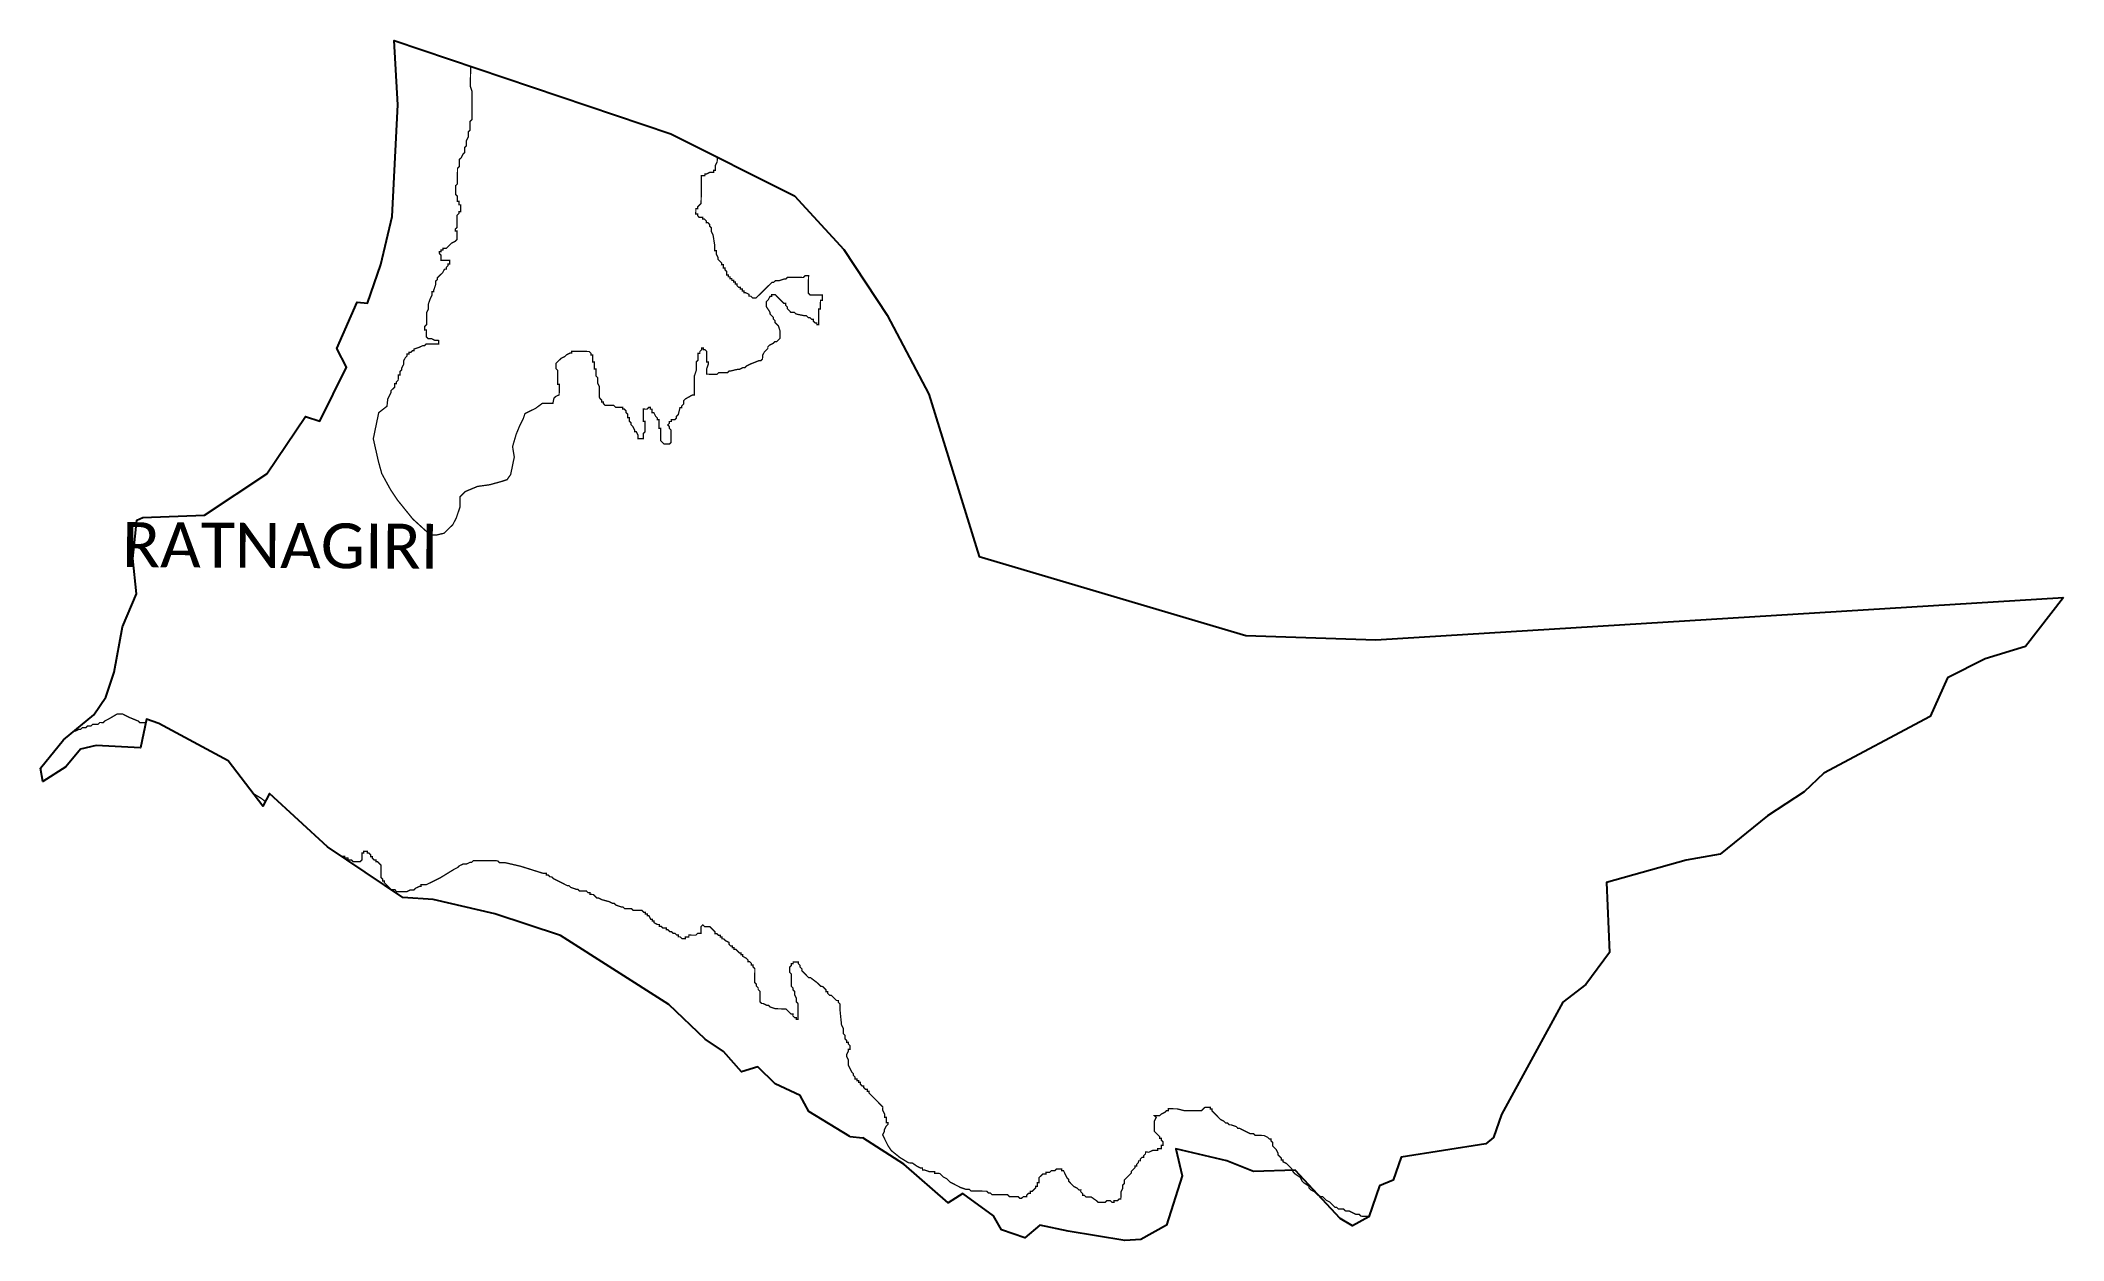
# Model space of a CAD drawing. Header units: metres. Extents: x 316591 to 321268, y 1878408 to 1881184.
import ezdxf

# ---------------------------------------------------------------- set-up
doc = ezdxf.new("R2010")
doc.units = ezdxf.units.M
for name, color, linetype in [('HAZARDS LINE', 1, 'Continuous'), ('village', 3, 'Continuous'), ('VILLAGE NAME', 250, 'Continuous')]:
    doc.layers.add(name, color=color, linetype=linetype)
doc.styles.get("Standard").update_dxf_attribs({"font": 'simplex.shx'})

msp = doc.modelspace()

# ---------------------------------------------------------------- linework, layer by layer
at = {"color": 3, "true_color": 0x00ff00, "flags": 128}
msp.add_lwpolyline([(318462.2, 1878648.6), (318492.1, 1878645.8)], dxfattribs=at)
at = {"layer": 'HAZARDS LINE', "lineweight": 18}
msp.add_lwpolyline([(317585.4, 1881124.7, 3.02, 3.02, 0), (317585, 1881077.8, 3.02, 3.02, 0), (317589, 1881065.7, 3.02, 3.02, 0), (317588.4, 1881001.3, 3.02, 3.02, 0), (317584.3, 1880997.3, 3.02, 3.02, 0), (317584.2, 1880977.1, 3.02, 3.02, 0), (317580.1, 1880973.1, 3.02, 3.02, 0), (317580, 1880961, 3.02, 3.02, 0), (317575.9, 1880953, 3.02, 3.02, 0), (317575.8, 1880940.9, 3.02, 3.02, 0), (317571.7, 1880936.9, 3.02, 3.02, 0), (317571.6, 1880924.9, 3.02, 3.02, 0), (317567.6, 1880920.9, 3.02, 3.02, 0), (317563.5, 1880912.8, 3.02, 3.02, 0), (317559.4, 1880908.9, 3.02, 3.02, 0), (317559.3, 1880892.7, 3.02, 3.02, 0), (317555.2, 1880888.7, 3.02, 3.02, 0), (317554.9, 1880852.5, 3.02, 3.02, 0), (317550.8, 1880848.5, 3.02, 3.02, 0), (317550.6, 1880828.4, 3.02, 3.02, 0), (317554.6, 1880824.3, 3.02, 3.02, 0), (317554.5, 1880812.2, 3.02, 3.02, 0), (317558.6, 1880812.2, 3.02, 3.02, 0), (317558.5, 1880804.1, 3.02, 3.02, 0), (317562.5, 1880804.1, 3.02, 3.02, 0), (317562.4, 1880788, 3.02, 3.02, 0), (317558.4, 1880788, 3.02, 3.02, 0), (317558.3, 1880784, 3.02, 3.02, 0), (317554.3, 1880780, 3.02, 3.02, 0), (317554, 1880751.8, 3.02, 3.02, 0), (317549.9, 1880747.8, 3.02, 3.02, 0), (317549.9, 1880743.8, 3.02, 3.02, 0), (317553.9, 1880743.7, 3.02, 3.02, 0), (317553.8, 1880723.6, 3.02, 3.02, 0), (317549.7, 1880719.6, 3.02, 3.02, 0), (317541.6, 1880715.6, 3.02, 3.02, 0), (317537.5, 1880711.6, 3.02, 3.02, 0), (317529.4, 1880703.7, 3.02, 3.02, 0), (317521.4, 1880703.7, 3.02, 3.02, 0), (317521.3, 1880699.7, 3.02, 3.02, 0), (317517.3, 1880699.7, 3.02, 3.02, 0), (317517.3, 1880695.7, 3.02, 3.02, 0), (317513.2, 1880695.7, 3.02, 3.02, 0), (317513.2, 1880691.7, 3.02, 3.02, 0), (317517.2, 1880687.6, 3.02, 3.02, 0), (317517.1, 1880675.6, 3.02, 3.02, 0), (317537.2, 1880675.4, 3.02, 3.02, 0), (317537.2, 1880667.3, 3.02, 3.02, 0), (317533.1, 1880667.4, 3.02, 3.02, 0), (317533.1, 1880663.3, 3.02, 3.02, 0), (317529, 1880659.3, 3.02, 3.02, 0), (317529, 1880655.3, 3.02, 3.02, 0), (317525, 1880655.3, 3.02, 3.02, 0), (317520.9, 1880647.3, 3.02, 3.02, 0), (317516.8, 1880643.3, 3.02, 3.02, 0), (317508.7, 1880635.3, 3.02, 3.02, 0), (317508.7, 1880631.3, 3.02, 3.02, 0), (317504.6, 1880627.3, 3.02, 3.02, 0), (317504.5, 1880619.3, 3.02, 3.02, 0), (317500.4, 1880607.2, 3.02, 3.02, 0), (317500.4, 1880603.2, 3.02, 3.02, 0), (317496.3, 1880603.2, 3.02, 3.02, 0), (317496.3, 1880595.2, 3.02, 3.02, 0), (317492.2, 1880587.1, 3.02, 3.02, 0), (317488, 1880575.1, 3.02, 3.02, 0), (317487.9, 1880563, 3.02, 3.02, 0), (317483.8, 1880555, 3.02, 3.02, 0), (317483.6, 1880526.8, 3.02, 3.02, 0), (317479.5, 1880522.8, 3.02, 3.02, 0), (317479.4, 1880514.7, 3.02, 3.02, 0), (317483.5, 1880514.7, 3.02, 3.02, 0), (317483.3, 1880498.6, 3.02, 3.02, 0), (317487.3, 1880494.5, 3.02, 3.02, 0), (317495.4, 1880494.5, 3.02, 3.02, 0), (317503.4, 1880490.4, 3.02, 3.02, 0), (317511.5, 1880490.3, 3.02, 3.02, 0), (317511.4, 1880482.2, 3.02, 3.02, 0), (317483.2, 1880482.5, 3.02, 3.02, 0), (317479.1, 1880478.5, 3.02, 3.02, 0), (317475.1, 1880478.5, 3.02, 3.02, 0), (317467, 1880474.6, 3.02, 3.02, 0), (317454.9, 1880470.6, 3.02, 3.02, 0), (317454.9, 1880466.6, 3.02, 3.02, 0), (317450.8, 1880466.6, 3.02, 3.02, 0), (317446.8, 1880462.6, 3.02, 3.02, 0), (317442.7, 1880462.7, 3.02, 3.02, 0), (317442.7, 1880458.7, 3.02, 3.02, 0), (317438.7, 1880458.7, 3.02, 3.02, 0), (317438.6, 1880454.7, 3.02, 3.02, 0), (317434.6, 1880450.7, 3.02, 3.02, 0), (317430.5, 1880442.6, 3.02, 3.02, 0), (317430.4, 1880434.6, 3.02, 3.02, 0), (317426.3, 1880426.6, 3.02, 3.02, 0), (317426.3, 1880422.5, 3.02, 3.02, 0), (317422.2, 1880418.5, 3.02, 3.02, 0), (317422.1, 1880410.5, 3.02, 3.02, 0), (317418.1, 1880410.5, 3.02, 3.02, 0), (317418, 1880398.4, 3.02, 3.02, 0), (317413.9, 1880394.4, 3.02, 3.02, 0), (317413.9, 1880390.4, 3.02, 3.02, 0), (317409.9, 1880390.5, 3.02, 3.02, 0), (317409.8, 1880382.4, 3.02, 3.02, 0), (317405.8, 1880378.4, 3.02, 3.02, 0), (317401.7, 1880374.4, 3.02, 3.02, 0), (317401.7, 1880370.4, 3.02, 3.02, 0), (317393.5, 1880354.3, 3.02, 3.02, 0), (317393.4, 1880350.3, 3.02, 3.02, 0), (317392.1, 1880338.2, 3.02, 3.02, 0), (317373, 1880323.3, 3.02, 3.02, 0), (317360.5, 1880263, 3.02, 3.02, 0), (317372.3, 1880210.5, 3.02, 3.02, 0), (317380.1, 1880182.3, 3.02, 3.02, 0), (317400, 1880145.9, 3.02, 3.02, 0), (317416, 1880121.7, 3.02, 3.02, 0), (317451.9, 1880077.2, 3.02, 3.02, 0), (317492, 1880040.7, 3.02, 3.02, 0), (317508.1, 1880040.6, 3.02, 3.02, 0), (317524.2, 1880044.5, 3.02, 3.02, 0), (317544.5, 1880064.5, 3.02, 3.02, 0), (317552.6, 1880080.5, 3.02, 3.02, 0), (317560.8, 1880104.6, 3.02, 3.02, 0), (317561, 1880128.8, 3.02, 3.02, 0), (317573.1, 1880140.8, 3.02, 3.02, 0), (317601.4, 1880152.7, 3.02, 3.02, 0), (317629.6, 1880156.6, 3.02, 3.02, 0), (317657.8, 1880164.4, 3.02, 3.02, 0), (317669.9, 1880168.4, 3.02, 3.02, 0), (317678.1, 1880180.4, 3.02, 3.02, 0), (317686.4, 1880220.6, 3.02, 3.02, 0), (317682.5, 1880244.8, 3.02, 3.02, 0), (317690.7, 1880273, 3.02, 3.02, 0), (317698.9, 1880293, 3.02, 3.02, 0), (317707.1, 1880309.1, 3.02, 3.02, 0), (317711.2, 1880321.2, 3.02, 3.02, 0), (317735.4, 1880333.1, 3.02, 3.02, 0), (317751.6, 1880345.1, 3.02, 3.02, 0), (317775.7, 1880344.9, 3.02, 3.02, 0), (317778.1, 1880356.7, 3.02, 3.02, 0), (317782.1, 1880360.7, 3.02, 3.02, 0), (317790.2, 1880364.7, 3.02, 3.02, 0), (317790.4, 1880388.9, 3.02, 3.02, 0), (317786.4, 1880388.9, 3.02, 3.02, 0), (317786.7, 1880421.1, 3.02, 3.02, 0), (317782.7, 1880425.2, 3.02, 3.02, 0), (317782.8, 1880437.3, 3.02, 3.02, 0), (317790.9, 1880445.3, 3.02, 3.02, 0), (317795, 1880449.3, 3.02, 3.02, 0), (317803.1, 1880453.2, 3.02, 3.02, 0), (317807.2, 1880457.2, 3.02, 3.02, 0), (317815.2, 1880461.2, 3.02, 3.02, 0), (317819.3, 1880461.1, 3.02, 3.02, 0), (317819.3, 1880465.2, 3.02, 3.02, 0), (317859.6, 1880464.8, 3.02, 3.02, 0), (317863.6, 1880460.8, 3.02, 3.02, 0), (317863.5, 1880456.7, 3.02, 3.02, 0), (317867.6, 1880456.7, 3.02, 3.02, 0), (317867.4, 1880440.6, 3.02, 3.02, 0), (317871.5, 1880440.5, 3.02, 3.02, 0), (317871.3, 1880424.4, 3.02, 3.02, 0), (317875.3, 1880424.4, 3.02, 3.02, 0), (317875.2, 1880408.3, 3.02, 3.02, 0), (317879.2, 1880404.2, 3.02, 3.02, 0), (317879.1, 1880392.1, 3.02, 3.02, 0), (317883, 1880384, 3.02, 3.02, 0), (317882.8, 1880359.9, 3.02, 3.02, 0), (317884.5, 1880356.3, 3.02, 3.02, 0), (317888.5, 1880352.2, 3.02, 3.02, 0), (317888.5, 1880348.2, 3.02, 3.02, 0), (317892.5, 1880348.2, 3.02, 3.02, 0), (317892.5, 1880344.2, 3.02, 3.02, 0), (317896.5, 1880340.1, 3.02, 3.02, 0), (317916.6, 1880340, 3.02, 3.02, 0), (317920.6, 1880335.9, 3.02, 3.02, 0), (317936.7, 1880335.8, 3.02, 3.02, 0), (317936.7, 1880331.8, 3.02, 3.02, 0), (317940.7, 1880331.8, 3.02, 3.02, 0), (317944.7, 1880327.7, 3.02, 3.02, 0), (317944.7, 1880323.7, 3.02, 3.02, 0), (317948.7, 1880319.6, 3.02, 3.02, 0), (317948.7, 1880311.6, 3.02, 3.02, 0), (317952.7, 1880311.6, 3.02, 3.02, 0), (317952.6, 1880303.5, 3.02, 3.02, 0), (317956.6, 1880299.5, 3.02, 3.02, 0), (317956.6, 1880295.4, 3.02, 3.02, 0), (317960.6, 1880291.4, 3.02, 3.02, 0), (317964.6, 1880283.3, 3.02, 3.02, 0), (317964.6, 1880279.3, 3.02, 3.02, 0), (317968.6, 1880279.3, 3.02, 3.02, 0), (317972.6, 1880271.2, 3.02, 3.02, 0), (317972.5, 1880263.1, 3.02, 3.02, 0), (317984.6, 1880263, 3.02, 3.02, 0), (317984.7, 1880275.1, 3.02, 3.02, 0), (317988.7, 1880279.1, 3.02, 3.02, 0), (317988.9, 1880303.3, 3.02, 3.02, 0), (317984.8, 1880303.3, 3.02, 3.02, 0), (317985, 1880331.5, 3.02, 3.02, 0), (317993.1, 1880331.4, 3.02, 3.02, 0), (317997.1, 1880335.4, 3.02, 3.02, 0), (318001.2, 1880335.4, 3.02, 3.02, 0), (318001.1, 1880331.4, 3.02, 3.02, 0), (318005.2, 1880331.4, 3.02, 3.02, 0), (318005.1, 1880323.3, 3.02, 3.02, 0), (318009.1, 1880323.3, 3.02, 3.02, 0), (318013.1, 1880315.2, 3.02, 3.02, 0), (318017.1, 1880311.2, 3.02, 3.02, 0), (318017.1, 1880307.1, 3.02, 3.02, 0), (318021.1, 1880307.1, 3.02, 3.02, 0), (318021, 1880287, 3.02, 3.02, 0), (318025, 1880286.9, 3.02, 3.02, 0), (318024.8, 1880258.8, 3.02, 3.02, 0), (318028.8, 1880254.7, 3.02, 3.02, 0), (318032.8, 1880250.7, 3.02, 3.02, 0), (318044.9, 1880250.6, 3.02, 3.02, 0), (318049, 1880254.6, 3.02, 3.02, 0), (318049.1, 1880282.8, 3.02, 3.02, 0), (318045.1, 1880286.8, 3.02, 3.02, 0), (318045.2, 1880290.8, 3.02, 3.02, 0), (318041.2, 1880294.9, 3.02, 3.02, 0), (318045.2, 1880298.9, 3.02, 3.02, 0), (318045.2, 1880302.9, 3.02, 3.02, 0), (318049.3, 1880302.9, 3.02, 3.02, 0), (318049.3, 1880306.9, 3.02, 3.02, 0), (318057.3, 1880306.9, 3.02, 3.02, 0), (318061.4, 1880310.9, 3.02, 3.02, 0), (318061.4, 1880314.9, 3.02, 3.02, 0), (318065.5, 1880318.9, 3.02, 3.02, 0), (318069.6, 1880335, 3.02, 3.02, 0), (318073.6, 1880335, 3.02, 3.02, 0), (318073.6, 1880339, 3.02, 3.02, 0), (318077.7, 1880343, 3.02, 3.02, 0), (318077.8, 1880351, 3.02, 3.02, 0), (318081.8, 1880355, 3.02, 3.02, 0), (318098.4, 1880364.3, 3.02, 3.02, 0), (318102.5, 1880364.3, 3.02, 3.02, 0), (318102.9, 1880408.6, 3.02, 3.02, 0), (318107, 1880420.7, 3.02, 3.02, 0), (318107.2, 1880440.8, 3.02, 3.02, 0), (318111.2, 1880444.8, 3.02, 3.02, 0), (318111.4, 1880460.9, 3.02, 3.02, 0), (318115.4, 1880460.9, 3.02, 3.02, 0), (318115.4, 1880464.9, 3.02, 3.02, 0), (318119.5, 1880468.9, 3.02, 3.02, 0), (318119.5, 1880472.9, 3.02, 3.02, 0), (318123.6, 1880472.9, 3.02, 3.02, 0), (318123.5, 1880468.9, 3.02, 3.02, 0), (318127.6, 1880468.8, 3.02, 3.02, 0), (318131.5, 1880464.8, 3.02, 3.02, 0), (318131.3, 1880440.6, 3.02, 3.02, 0), (318135.4, 1880440.6, 3.02, 3.02, 0), (318135.3, 1880436.5, 3.02, 3.02, 0), (318131.2, 1880424.5, 3.02, 3.02, 0), (318131.1, 1880412.4, 3.02, 3.02, 0), (318155.3, 1880412.2, 3.02, 3.02, 0), (318159.3, 1880416.2, 3.02, 3.02, 0), (318179.5, 1880416, 3.02, 3.02, 0), (318183.5, 1880420, 3.02, 3.02, 0), (318187.5, 1880420, 3.02, 3.02, 0), (318203.7, 1880423.8, 3.02, 3.02, 0), (318207.7, 1880423.8, 3.02, 3.02, 0), (318215.8, 1880427.8, 3.02, 3.02, 0), (318219.8, 1880427.7, 3.02, 3.02, 0), (318223.9, 1880431.7, 3.02, 3.02, 0), (318232, 1880435.7, 3.02, 3.02, 0), (318252.2, 1880443.6, 3.02, 3.02, 0), (318256.2, 1880443.5, 3.02, 3.02, 0), (318260.3, 1880447.5, 3.02, 3.02, 0), (318260.4, 1880455.6, 3.02, 3.02, 0), (318264.5, 1880463.6, 3.02, 3.02, 0), (318268.5, 1880467.6, 3.02, 3.02, 0), (318272.6, 1880471.6, 3.02, 3.02, 0), (318272.6, 1880475.6, 3.02, 3.02, 0), (318276.7, 1880479.6, 3.02, 3.02, 0), (318284.8, 1880483.6, 3.02, 3.02, 0), (318288.8, 1880487.6, 3.02, 3.02, 0), (318292.9, 1880487.5, 3.02, 3.02, 0), (318296.9, 1880491.5, 3.02, 3.02, 0), (318301, 1880495.5, 3.02, 3.02, 0), (318301.1, 1880511.6, 3.02, 3.02, 0), (318297.2, 1880523.7, 3.02, 3.02, 0), (318289.2, 1880531.9, 3.02, 3.02, 0), (318289.3, 1880535.9, 3.02, 3.02, 0), (318285.3, 1880540, 3.02, 3.02, 0), (318285.3, 1880544, 3.02, 3.02, 0), (318277.3, 1880552.1, 3.02, 3.02, 0), (318277.3, 1880556.1, 3.02, 3.02, 0), (318269.4, 1880568.3, 3.02, 3.02, 0), (318269.5, 1880580.4, 3.02, 3.02, 0), (318273.6, 1880584.4, 3.02, 3.02, 0), (318277.7, 1880592.4, 3.02, 3.02, 0), (318281.7, 1880592.4, 3.02, 3.02, 0), (318281.7, 1880596.4, 3.02, 3.02, 0), (318289.8, 1880596.3, 3.02, 3.02, 0), (318297.8, 1880588.2, 3.02, 3.02, 0), (318301.8, 1880584.1, 3.02, 3.02, 0), (318305.8, 1880580.1, 3.02, 3.02, 0), (318309.7, 1880576, 3.02, 3.02, 0), (318313.8, 1880576, 3.02, 3.02, 0), (318313.7, 1880571.9, 3.02, 3.02, 0), (318317.7, 1880567.9, 3.02, 3.02, 0), (318317.7, 1880563.9, 3.02, 3.02, 0), (318321.7, 1880559.8, 3.02, 3.02, 0), (318325.7, 1880555.7, 3.02, 3.02, 0), (318333.7, 1880555.7, 3.02, 3.02, 0), (318337.7, 1880551.6, 3.02, 3.02, 0), (318357.8, 1880547.4, 3.02, 3.02, 0), (318361.9, 1880547.4, 3.02, 3.02, 0), (318365.9, 1880543.3, 3.02, 3.02, 0), (318369.9, 1880543.3, 3.02, 3.02, 0), (318373.9, 1880539.2, 3.02, 3.02, 0), (318377.9, 1880539.2, 3.02, 3.02, 0), (318377.9, 1880535.1, 3.02, 3.02, 0), (318381.9, 1880531.1, 3.02, 3.02, 0), (318385.9, 1880531, 3.02, 3.02, 0), (318385.9, 1880527, 3.02, 3.02, 0), (318389.9, 1880527, 3.02, 3.02, 0), (318390.2, 1880563.2, 3.02, 3.02, 0), (318394.2, 1880563.2, 3.02, 3.02, 0), (318394.4, 1880583.3, 3.02, 3.02, 0), (318398.4, 1880583.3, 3.02, 3.02, 0), (318398.5, 1880595.4, 3.02, 3.02, 0), (318370.3, 1880595.6, 3.02, 3.02, 0), (318366.3, 1880599.7, 3.02, 3.02, 0), (318366.7, 1880640, 3.02, 3.02, 0), (318358.6, 1880640, 3.02, 3.02, 0), (318354.6, 1880636, 3.02, 3.02, 0), (318318.3, 1880636.4, 3.02, 3.02, 0), (318314.3, 1880632.4, 3.02, 3.02, 0), (318310.2, 1880632.4, 3.02, 3.02, 0), (318298.1, 1880628.5, 3.02, 3.02, 0), (318290.1, 1880628.6, 3.02, 3.02, 0), (318286, 1880624.6, 3.02, 3.02, 0), (318282, 1880624.6, 3.02, 3.02, 0), (318277.9, 1880620.6, 3.02, 3.02, 0), (318269.8, 1880612.6, 3.02, 3.02, 0), (318261.7, 1880604.6, 3.02, 3.02, 0), (318257.6, 1880600.6, 3.02, 3.02, 0), (318253.5, 1880596.6, 3.02, 3.02, 0), (318245.4, 1880588.7, 3.02, 3.02, 0), (318237.4, 1880588.7, 3.02, 3.02, 0), (318233.4, 1880592.8, 3.02, 3.02, 0), (318229.3, 1880592.8, 3.02, 3.02, 0), (318229.4, 1880596.9, 3.02, 3.02, 0), (318221.3, 1880600.9, 3.02, 3.02, 0), (318217.3, 1880601, 3.02, 3.02, 0), (318217.4, 1880605, 3.02, 3.02, 0), (318213.3, 1880605, 3.02, 3.02, 0), (318213.4, 1880609.1, 3.02, 3.02, 0), (318209.3, 1880609.1, 3.02, 3.02, 0), (318209.4, 1880613.1, 3.02, 3.02, 0), (318205.3, 1880613.2, 3.02, 3.02, 0), (318201.3, 1880617.2, 3.02, 3.02, 0), (318201.4, 1880621.3, 3.02, 3.02, 0), (318197.4, 1880621.3, 3.02, 3.02, 0), (318197.4, 1880625.3, 3.02, 3.02, 0), (318193.4, 1880625.4, 3.02, 3.02, 0), (318193.4, 1880629.4, 3.02, 3.02, 0), (318189.4, 1880629.4, 3.02, 3.02, 0), (318189.4, 1880633.5, 3.02, 3.02, 0), (318185.4, 1880633.5, 3.02, 3.02, 0), (318185.4, 1880637.5, 3.02, 3.02, 0), (318181.4, 1880637.6, 3.02, 3.02, 0), (318181.4, 1880641.6, 3.02, 3.02, 0), (318177.4, 1880641.6, 3.02, 3.02, 0), (318177.5, 1880649.7, 3.02, 3.02, 0), (318173.5, 1880653.7, 3.02, 3.02, 0), (318173.5, 1880657.8, 3.02, 3.02, 0), (318169.5, 1880657.8, 3.02, 3.02, 0), (318169.5, 1880665.9, 3.02, 3.02, 0), (318165.5, 1880665.9, 3.02, 3.02, 0), (318165.6, 1880669.9, 3.02, 3.02, 0), (318157.6, 1880678, 3.02, 3.02, 0), (318157.6, 1880682.1, 3.02, 3.02, 0), (318153.6, 1880690.2, 3.02, 3.02, 0), (318153.7, 1880698.2, 3.02, 3.02, 0), (318149.7, 1880698.3, 3.02, 3.02, 0), (318149.8, 1880710.3, 3.02, 3.02, 0), (318146, 1880734.5, 3.02, 3.02, 0), (318142, 1880742.6, 3.02, 3.02, 0), (318142.1, 1880750.7, 3.02, 3.02, 0), (318138.1, 1880754.8, 3.02, 3.02, 0), (318138.1, 1880758.8, 3.02, 3.02, 0), (318134.1, 1880762.9, 3.02, 3.02, 0), (318130.1, 1880762.9, 3.02, 3.02, 0), (318130.1, 1880766.9, 3.02, 3.02, 0), (318126.2, 1880771, 3.02, 3.02, 0), (318122.1, 1880771, 3.02, 3.02, 0), (318122.2, 1880775, 3.02, 3.02, 0), (318114.1, 1880775.1, 3.02, 3.02, 0), (318110.1, 1880779.2, 3.02, 3.02, 0), (318110.1, 1880783.2, 3.02, 3.02, 0), (318106.1, 1880783.2, 3.02, 3.02, 0), (318106.2, 1880795.3, 3.02, 3.02, 0), (318110.3, 1880795.3, 3.02, 3.02, 0), (318110.3, 1880799.3, 3.02, 3.02, 0), (318114.3, 1880803.3, 3.02, 3.02, 0), (318118.4, 1880807.3, 3.02, 3.02, 0), (318119, 1880871.8, 3.02, 3.02, 0), (318127, 1880871.7, 3.02, 3.02, 0), (318127.1, 1880875.7, 3.02, 3.02, 0), (318131.1, 1880875.7, 3.02, 3.02, 0), (318139.2, 1880879.6, 3.02, 3.02, 0), (318147.2, 1880879.6, 3.02, 3.02, 0), (318147.3, 1880883.6, 3.02, 3.02, 0), (318151.3, 1880883.6, 3.02, 3.02, 0), (318151.4, 1880895.6, 3.02, 3.02, 0), (318155.5, 1880903.7, 3.02, 3.02, 0), (318155.6, 1880914.6, 3.02, 3.02, 0)], format="xyseb", dxfattribs=at)
at = {"layer": 'HAZARDS LINE', "lineweight": 18, "const_width": 3.02}
for points in [[(316834.3, 1879604.5), (316832.9, 1879605.9), (316820.8, 1879606), (316816.8, 1879610), (316796.8, 1879618.2), (316780.7, 1879626.4), (316768.6, 1879626.4), (316748.4, 1879614.5), (316740.3, 1879610.5), (316736.3, 1879606.5), (316728.2, 1879606.6), (316724.2, 1879602.6), (316712.1, 1879602.6), (316708.1, 1879598.6), (316700, 1879598.7), (316696, 1879594.7), (316687.9, 1879594.7), (316683.9, 1879590.7), (316679.8, 1879590.8), (316671.7, 1879586.8), (316669.1, 1879586.8)], [(317110.9, 1879423.7), (317101.6, 1879431), (317083.3, 1879442.1)], [(319662.5, 1878464.4), (319656.2, 1878464.5), (319652.2, 1878464.5), (319648.1, 1878464.5), (319644.1, 1878464.6), (319640.1, 1878468.6), (319632.1, 1878468.7), (319616, 1878476.8), (319612, 1878476.8), (319608, 1878476.9), (319604, 1878480.9), (319599.9, 1878480.9), (319595.9, 1878481), (319591.9, 1878481), (319587.9, 1878485), (319583.9, 1878485.1), (319579.8, 1878489.1), (319571.8, 1878497.2), (319563.8, 1878501.3), (319559.8, 1878505.4), (319555.8, 1878509.4), (319551.8, 1878509.4), (319543.8, 1878513.5), (319539.8, 1878517.6), (319535.8, 1878521.6), (319527.7, 1878525.7), (319523.7, 1878529.7), (319523.8, 1878533.8), (319511.7, 1878541.9), (319507.7, 1878546), (319503.8, 1878554), (319491.7, 1878562.2), (319487.7, 1878566.2), (319483.8, 1878574.3), (319479.8, 1878578.3), (319475.8, 1878582.4), (319471.8, 1878586.5), (319463.7, 1878590.5), (319463.8, 1878594.6), (319459.7, 1878594.6), (319459.8, 1878598.6), (319455.8, 1878602.7), (319451.8, 1878606.7), (319451.8, 1878610.7), (319447.8, 1878618.8), (319443.8, 1878622.9), (319439.8, 1878626.9), (319439.8, 1878631), (319439.9, 1878635), (319435.9, 1878639), (319435.9, 1878643.1), (319431.9, 1878643.1), (319427.9, 1878647.1), (319419.8, 1878651.2), (319415.8, 1878651.2), (319411.8, 1878651.3), (319407.7, 1878651.3), (319399.7, 1878651.3), (319395.7, 1878655.4), (319387.6, 1878655.4), (319379.6, 1878659.5), (319371.6, 1878663.6), (319363.6, 1878667.7), (319359.5, 1878667.7), (319355.5, 1878671.8), (319343.5, 1878675.9), (319339.5, 1878675.9), (319335.5, 1878679.9), (319331.4, 1878680), (319327.4, 1878684), (319319.4, 1878688.1), (319315.4, 1878692.1), (319311.4, 1878696.2), (319307.4, 1878700.3), (319303.4, 1878704.3), (319299.4, 1878708.4), (319299.4, 1878712.4), (319295.4, 1878712.4), (319295.4, 1878716.4), (319291.4, 1878716.5), (319287.4, 1878716.5), (319283.3, 1878716.5), (319275.2, 1878708.5), (319271.2, 1878708.5), (319267.2, 1878708.6), (319263.2, 1878708.6), (319259.1, 1878708.6), (319255.1, 1878708.6), (319239, 1878708.7), (319235, 1878708.8), (319218.9, 1878712.9), (319210.8, 1878712.9), (319206.8, 1878713), (319202.8, 1878713), (319198.8, 1878713), (319198.7, 1878709), (319194.7, 1878709), (319190.7, 1878705), (319182.6, 1878701), (319178.5, 1878697), (319174.5, 1878697.1), (319170.5, 1878697.1), (319166.5, 1878697.1), (319170.5, 1878693.1), (319166.4, 1878685), (319166.3, 1878673), (319166.3, 1878668.9), (319166.3, 1878664.9), (319166.2, 1878660.9), (319174.2, 1878652.8), (319178.2, 1878648.7), (319178.2, 1878644.7), (319182.2, 1878644.7), (319182.2, 1878640.6), (319186.2, 1878636.6), (319186.2, 1878632.6), (319186.2, 1878628.5), (319182.1, 1878628.6), (319182.1, 1878624.5), (319182.1, 1878620.5), (319178, 1878620.5), (319174, 1878620.6), (319174, 1878616.5), (319170, 1878616.6), (319165.9, 1878616.6), (319161.9, 1878616.6), (319153.8, 1878612.6), (319149.8, 1878612.7), (319145.8, 1878612.7), (319145.8, 1878608.7), (319141.7, 1878604.7), (319141.7, 1878600.6), (319137.7, 1878600.7), (319133.6, 1878596.7), (319133.6, 1878592.6), (319129.6, 1878592.6), (319129.5, 1878588.6), (319125.5, 1878584.6), (319125.5, 1878580.6), (319121.4, 1878580.6), (319121.4, 1878576.6), (319113.3, 1878568.6), (319113.3, 1878564.6), (319109.2, 1878560.6), (319105.2, 1878556.6), (319101.1, 1878552.6), (319097.1, 1878548.6), (319097, 1878544.5), (319097, 1878540.5), (319093, 1878536.5), (319092.9, 1878528.5), (319088.8, 1878520.4), (319088.8, 1878512.4), (319088.8, 1878508.3), (319088.7, 1878504.3), (319084.7, 1878504.3), (319080.7, 1878500.3), (319076.6, 1878500.4), (319072.6, 1878500.4), (319072.6, 1878496.4), (319068.6, 1878496.4), (319064.6, 1878500.4), (319060.5, 1878500.5), (319056.5, 1878500.5), (319052.4, 1878496.5), (319048.4, 1878496.5), (319044.4, 1878496.5), (319040.4, 1878496.6), (319036.3, 1878496.6), (319032.3, 1878500.6), (319020.3, 1878508.8), (319012.3, 1878508.8), (319008.2, 1878508.9), (319004.2, 1878512.9), (319000.2, 1878512.9), (319000.2, 1878517), (318996.2, 1878521), (318996.3, 1878525), (318992.2, 1878525.1), (318988.2, 1878529.1), (318980.2, 1878533.2), (318976.2, 1878537.2), (318972.2, 1878541.3), (318968.2, 1878545.3), (318968.2, 1878549.4), (318964.2, 1878553.4), (318960.3, 1878561.5), (318956.3, 1878569.6), (318952.3, 1878569.6), (318952.3, 1878573.6), (318948.3, 1878573.7), (318944.2, 1878573.7), (318940.2, 1878573.7), (318936.1, 1878569.7), (318932.1, 1878569.7), (318928.1, 1878569.8), (318924, 1878565.8), (318920, 1878565.8), (318916, 1878565.8), (318916, 1878561.8), (318911.9, 1878561.8), (318907.9, 1878561.8), (318903.9, 1878557.8), (318899.8, 1878553.8), (318899.8, 1878545.8), (318899.7, 1878541.8), (318895.7, 1878541.8), (318895.7, 1878537.8), (318895.7, 1878533.7), (318891.6, 1878533.8), (318891.6, 1878529.7), (318887.6, 1878525.7), (318883.5, 1878521.7), (318879.5, 1878521.7), (318879.5, 1878517.7), (318875.4, 1878517.7), (318871.4, 1878513.7), (318871.3, 1878509.7), (318867.3, 1878509.7), (318863.3, 1878509.8), (318859.2, 1878505.8), (318855.2, 1878505.8), (318851.2, 1878509.8), (318847.2, 1878509.9), (318839.1, 1878509.9), (318835.1, 1878509.9), (318831.1, 1878510), (318827.1, 1878514), (318823.1, 1878514.1), (318819, 1878514.1), (318811, 1878514.1), (318807, 1878514.2), (318802.9, 1878514.2), (318798.9, 1878514.2), (318790.8, 1878514.3), (318786.8, 1878518.3), (318782.8, 1878518.3), (318778.8, 1878522.4), (318774.8, 1878522.4), (318770.8, 1878522.4), (318766.7, 1878522.5), (318762.7, 1878522.5), (318754.7, 1878522.5), (318746.6, 1878522.6), (318742.6, 1878522.6), (318738.6, 1878526.7), (318730.5, 1878526.7), (318718.5, 1878530.8), (318710.5, 1878534.9), (318702.4, 1878539), (318694.4, 1878543.1), (318690.4, 1878547.1), (318686.4, 1878551.2), (318678.4, 1878555.2), (318674.4, 1878559.3), (318670.4, 1878563.3), (318666.3, 1878563.4), (318662.3, 1878563.4), (318658.3, 1878563.4), (318658.3, 1878567.4), (318654.3, 1878567.5), (318646.2, 1878567.5), (318634.2, 1878571.6), (318630.2, 1878571.7), (318630.2, 1878575.7), (318626.2, 1878575.7), (318618.1, 1878579.8), (318606.1, 1878587.9), (318602.1, 1878587.9), (318598.1, 1878588), (318578, 1878600.2), (318558, 1878616.4), (318550, 1878628.5), (318542, 1878644.7), (318538.1, 1878652.8), (318542.1, 1878660.8), (318542.2, 1878664.8), (318546.2, 1878672.9), (318550.3, 1878676.9), (318550.3, 1878680.9), (318546.3, 1878680.9), (318546.3, 1878684.9), (318546.4, 1878689), (318546.4, 1878693), (318542.4, 1878693), (318542.4, 1878697), (318542.4, 1878701.1), (318538.4, 1878709.2), (318538.5, 1878717.2), (318534.5, 1878721.3), (318530.5, 1878725.3), (318526.5, 1878729.4), (318518.5, 1878737.5), (318514.5, 1878741.5), (318510.5, 1878745.6), (318506.5, 1878749.6), (318506.5, 1878753.6), (318502.5, 1878753.7), (318502.5, 1878757.7), (318498.5, 1878757.7), (318494.5, 1878761.8), (318494.5, 1878765.8), (318490.5, 1878765.8), (318486.5, 1878769.9), (318486.5, 1878773.9), (318482.5, 1878773.9), (318482.5, 1878778), (318478.5, 1878778), (318478.5, 1878782), (318474.5, 1878782), (318474.5, 1878786.1), (318470.5, 1878790.1), (318470.5, 1878794.1), (318466.5, 1878798.2), (318462.5, 1878806.3), (318458.6, 1878814.4), (318458.6, 1878822.4), (318458.6, 1878826.4), (318454.7, 1878834.5), (318454.7, 1878838.5), (318458.8, 1878846.6), (318458.8, 1878850.6), (318462.8, 1878850.6), (318462.8, 1878854.6), (318462.9, 1878858.6), (318458.9, 1878862.7), (318458.9, 1878866.7), (318454.9, 1878866.7), (318454.9, 1878870.8), (318450.9, 1878874.8), (318450.9, 1878882.9), (318446.9, 1878886.9), (318447, 1878899), (318443, 1878907.1), (318439.3, 1878943.3), (318439.3, 1878955.4), (318435.3, 1878959.5), (318435.4, 1878963.5), (318431.3, 1878963.5), (318427.3, 1878967.6), (318419.3, 1878975.7), (318415.3, 1878975.7), (318411.3, 1878979.8), (318411.3, 1878983.8), (318407.3, 1878983.8), (318407.3, 1878987.8), (318403.3, 1878991.9), (318399.3, 1878995.9), (318395.3, 1878996), (318387.3, 1879004.1), (318371.3, 1879016.3), (318367.2, 1879016.3), (318363.2, 1879020.3), (318359.2, 1879024.4), (318355.2, 1879028.4), (318351.2, 1879032.5), (318351.3, 1879036.5), (318347.3, 1879040.6), (318347.3, 1879044.6), (318343.3, 1879048.7), (318343.3, 1879052.7), (318331.2, 1879052.8), (318331.2, 1879048.7), (318327.2, 1879048.8), (318327.2, 1879044.7), (318323.1, 1879040.7), (318323, 1879028.6), (318327, 1879024.6), (318326.9, 1878996.4), (318330.9, 1878992.4), (318330.8, 1878988.3), (318334.8, 1878984.3), (318334.8, 1878976.2), (318338.8, 1878968.1), (318338.7, 1878960.1), (318342.7, 1878956), (318342.5, 1878919.8), (318338.4, 1878919.8), (318338.5, 1878923.8), (318334.4, 1878923.9), (318330.4, 1878927.9), (318330.5, 1878932), (318326.4, 1878932), (318322.4, 1878936), (318318.4, 1878940.1), (318314.4, 1878944.1), (318290.3, 1878944.3), (318278.2, 1878948.4), (318274.2, 1878952.4), (318270.2, 1878952.5), (318262.2, 1878956.5), (318258.2, 1878956.6), (318254.2, 1878960.6), (318254.3, 1878984.8), (318250.3, 1878988.8), (318250.3, 1878992.9), (318246.3, 1878996.9), (318246.4, 1879000.9), (318242.4, 1879005), (318242.6, 1879037.2), (318238.6, 1879041.3), (318238.6, 1879045.3), (318234.6, 1879045.3), (318234.6, 1879049.3), (318230.6, 1879053.4), (318226.6, 1879053.4), (318226.6, 1879057.4), (318222.6, 1879061.5), (318214.6, 1879065.6), (318214.6, 1879069.6), (318210.6, 1879069.6), (318210.6, 1879073.7), (318206.6, 1879073.7), (318202.6, 1879077.7), (318198.6, 1879081.8), (318194.5, 1879081.8), (318194.5, 1879085.8), (318190.5, 1879085.9), (318190.5, 1879089.9), (318186.5, 1879089.9), (318182.5, 1879094), (318182.5, 1879098), (318174.5, 1879102.1), (318170.5, 1879106.1), (318166.5, 1879106.2), (318166.5, 1879110.2), (318162.5, 1879110.2), (318162.5, 1879114.2), (318158.5, 1879114.3), (318154.5, 1879118.3), (318150.5, 1879118.3), (318150.5, 1879122.4), (318146.5, 1879126.4), (318142.5, 1879130.5), (318138.5, 1879134.5), (318126.4, 1879134.6), (318122.4, 1879138.6), (318118.4, 1879134.6), (318118.3, 1879118.5), (318110.2, 1879118.6), (318106.2, 1879114.6), (318090, 1879114.7), (318090, 1879110.7), (318082, 1879110.7), (318081.9, 1879106.7), (318073.9, 1879106.7), (318069.9, 1879110.8), (318065.9, 1879110.8), (318065.9, 1879114.8), (318061.9, 1879114.9), (318057.9, 1879118.9), (318053.8, 1879118.9), (318049.8, 1879123), (318045.8, 1879123), (318041.8, 1879127.1), (318037.8, 1879127.1), (318037.8, 1879131.1), (318029.8, 1879131.2), (318025.8, 1879135.2), (318021.7, 1879135.3), (318021.8, 1879139.3), (318017.7, 1879139.3), (318009.7, 1879143.4), (318009.7, 1879147.4), (318005.7, 1879147.4), (318005.7, 1879151.5), (318001.7, 1879151.5), (317997.7, 1879159.6), (317993.7, 1879159.6), (317993.7, 1879163.6), (317989.7, 1879163.6), (317989.7, 1879167.7), (317985.7, 1879167.7), (317981.7, 1879171.8), (317961.6, 1879171.9), (317957.6, 1879175.9), (317941.5, 1879176), (317937.5, 1879180.1), (317933.4, 1879180.1), (317921.4, 1879184.2), (317917.4, 1879188.3), (317913.4, 1879188.3), (317905.3, 1879192.4), (317889.3, 1879196.5), (317881.2, 1879200.6), (317877.2, 1879200.6), (317873.2, 1879204.7), (317869.2, 1879208.7), (317861.1, 1879208.8), (317861.2, 1879212.8), (317857.1, 1879212.8), (317853.1, 1879216.9), (317837, 1879217), (317833, 1879221), (317829, 1879221), (317817, 1879225.1), (317813, 1879229.2), (317808.9, 1879229.2), (317784.9, 1879241.5), (317776.8, 1879245.5), (317772.8, 1879249.6), (317768.8, 1879249.6), (317764.8, 1879253.7), (317760.8, 1879253.7), (317760.8, 1879257.7), (317752.7, 1879257.8), (317700.5, 1879274.2), (317664.3, 1879282.5), (317652.2, 1879282.6), (317648.2, 1879286.6), (317591.9, 1879287), (317587.8, 1879283), (317583.8, 1879283), (317575.7, 1879279), (317567.7, 1879279.1), (317559.6, 1879275.1), (317555.5, 1879271.1), (317547.5, 1879267.1), (317515.1, 1879247.2), (317490.9, 1879235.3), (317482.8, 1879231.3), (317470.7, 1879231.4), (317470.7, 1879227.3), (317466.7, 1879227.4), (317458.6, 1879223.4), (317454.6, 1879219.4), (317446.5, 1879219.4), (317438.4, 1879215.5), (317414.3, 1879215.6), (317410.3, 1879219.7), (317402.2, 1879219.7), (317398.2, 1879223.8), (317394.2, 1879227.8), (317390.2, 1879231.9), (317386.2, 1879235.9), (317386.2, 1879240), (317382.2, 1879240), (317382.2, 1879244), (317378.2, 1879248.1), (317378.4, 1879276.3), (317374.4, 1879280.3), (317370.4, 1879284.4), (317366.4, 1879284.4), (317366.4, 1879288.4), (317362.4, 1879288.4), (317358.4, 1879292.5), (317358.4, 1879296.5), (317354.4, 1879296.5), (317354.4, 1879300.6), (317350.4, 1879304.6), (317346.4, 1879304.6), (317346.4, 1879308.7), (317338.4, 1879308.7), (317338.3, 1879304.7), (317334.3, 1879304.7), (317334.2, 1879288.6), (317330.1, 1879284.6), (317314, 1879284.7), (317310, 1879288.8), (317302, 1879288.8), (317302, 1879292.8), (317294, 1879292.9), (317294, 1879296.9), (317285.9, 1879297), (317281.9, 1879301), (317280.8, 1879301)]]:
    msp.add_lwpolyline(points, dxfattribs=at)
at = {"layer": 'village', "color": 3, "true_color": 0x00ff00}
for points in [[(318462.2, 1878648.6, 0), (318367.7, 1878706.4, 0), (318347.1, 1878743.5, 0), (318289.4, 1878770.4, 0), (318249.6, 1878810.1, 0), (318211.5, 1878798.1, 0), (318170.2, 1878845.5, 0), (318127.7, 1878874.1, 0), (318043.4, 1878954.1, 0), (317793.4, 1879113.9, 0), (317641.5, 1879163.7, 0), (317499.2, 1879196.8, 0), (317428.7, 1879201.6, 0), (317254.7, 1879318.6, 0), (317120.4, 1879442.1, 0), (317105.4, 1879413.2, 0), (317025.3, 1879517.8, 0), (316865, 1879604.6, 0), (316836.4, 1879614.6, 0), (316822.4, 1879548.1, 0), (316719.5, 1879553.1, 0), (316683.8, 1879544.7, 0), (316649.6, 1879503.9, 0), (316596.2, 1879470.1, 0), (316591, 1879500.8, 0), (316644.6, 1879566.3, 0), (316714.1, 1879624.4, 0), (316742.5, 1879665.2, 0), (316761.4, 1879723.3, 0), (316780.6, 1879828.1, 0), (316813.3, 1879904.3, 0), (316804.6, 1879985.9, 0), (316813.9, 1880074.8, 0), (316827.5, 1880080.9, 0), (316970.5, 1880086, 0), (317114.2, 1880181.8, 0), (317204, 1880314.3, 0), (317236.7, 1880303.3, 0), (317298.6, 1880428.2, 0), (317276.4, 1880472, 0), (317322.9, 1880578.9, 0), (317347, 1880576.4, 0), (317377.8, 1880665.9, 0), (317403.9, 1880776.8, 0), (317417.3, 1881035.6, 0), (317408.9, 1881184.4, 0), (318048.7, 1880968.1, 0), (318334.5, 1880825.1, 0), (318448.2, 1880700.4, 0), (318548.8, 1880549.1, 0), (318644.7, 1880366, 0), (318761, 1879990.7, 0), (319377.4, 1879808, 0), (319678.6, 1879798.2, 0), (321268.2, 1879896, 0)], [(321268.2, 1879896, 0), (321180.5, 1879782.2, 0), (321086.9, 1879754, 0), (321000.1, 1879710.1, 0), (320959.6, 1879620.7, 0), (320714, 1879489.4, 0), (320668.9, 1879445.9, 0), (320584.1, 1879390.5, 0), (320474.6, 1879302.3, 0), (320395.8, 1879288.4, 0), (320211.7, 1879236.2, 0), (320218.7, 1879074.5, 0), (320163.8, 1879000.3, 0), (320110.9, 1878959.8, 0), (319969.2, 1878699.7, 0), (319950.4, 1878646.7, 0), (319932.7, 1878632.2, 0), (319737.2, 1878601.4, 0), (319718.7, 1878547.7, 0), (319686.6, 1878534.7, 0), (319662.1, 1878463.3, 0), (319624.3, 1878442.3, 0), (319595.9, 1878459.4, 0), (319491.9, 1878571, 0), (319395.8, 1878567.7, 0), (319333.8, 1878592.5, 0), (319216.1, 1878620.6, 0), (319230.8, 1878558.2, 0), (319194.1, 1878444.1, 0), (319135.2, 1878410.6, 0), (319097.8, 1878408.2, 0), (318967.2, 1878429.9, 0), (318901.5, 1878443.5, 0), (318866.8, 1878414.3, 0), (318813.2, 1878433.2, 0), (318794.6, 1878465.7, 0), (318723.7, 1878517.1, 0), (318689.7, 1878495.3, 0), (318587.1, 1878585.1, 0), (318492.1, 1878645.8, 0)]]:
    msp.add_polyline3d(points, dxfattribs=at)

# ---------------------------------------------------------------- texts
at = {"layer": 'VILLAGE NAME', "insert": (316780, 1880070.2), "char_height": 104.042, "attachment_point": 1, "rotation": 359.6762}
msp.add_mtext_dynamic_manual_height_columns('{\\fCalibri|b0|i0|c0|p34;RATNAGIRI}', width=108.17, gutter_width=520.2, heights=[0], dxfattribs=at)

doc.saveas('drawing.dxf')
